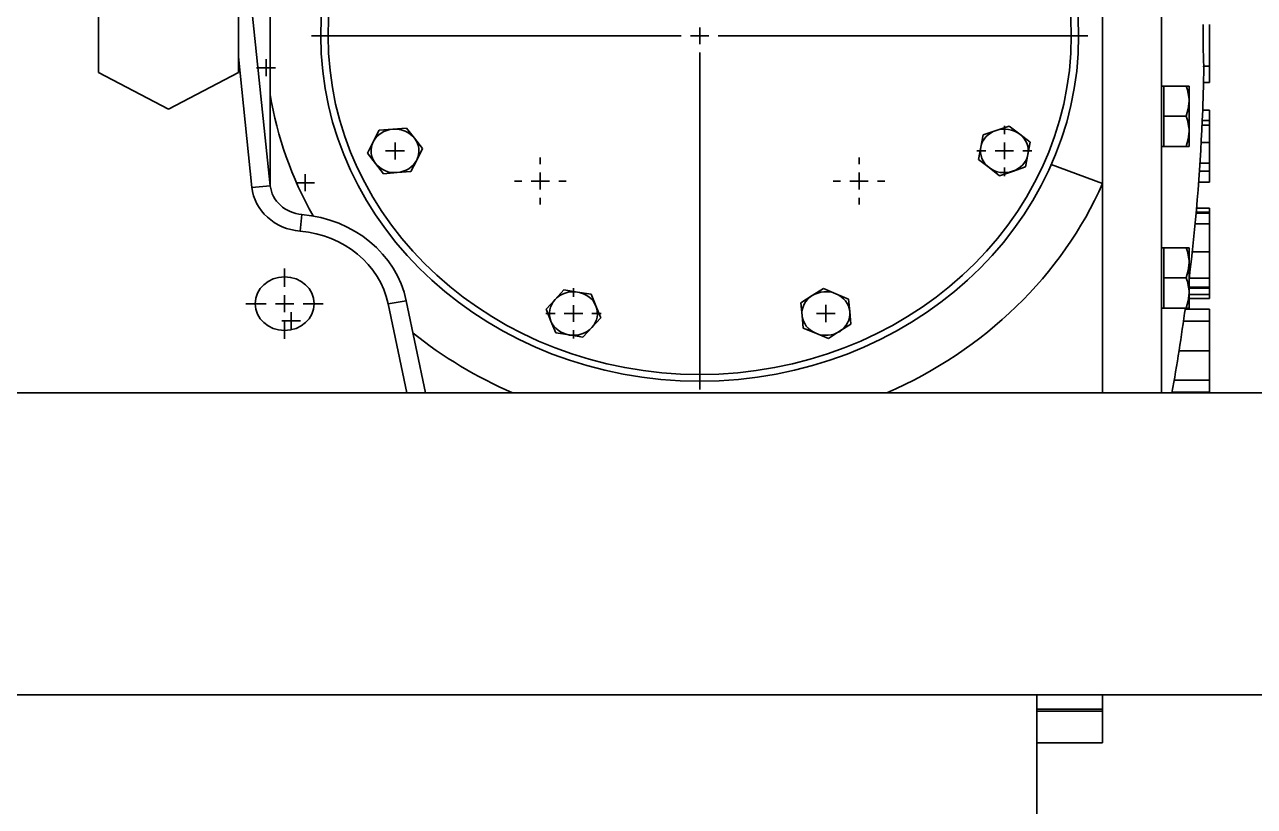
# Model space of a CAD drawing. Extents: x -12047294 to -5625356, y -1456591 to -622873.
# Drawn here: x -5749212.2 to -5748899.8, y -679261.5 to -679063 of the extents above; entities that cross this region are included whole.
import ezdxf

# ---------------------------------------------------------------- set-up
doc = ezdxf.new("R2010")
doc.units = 0
doc.header["$LTSCALE"] = 10
doc.header["$MEASUREMENT"] = 0
doc.layers.add('A-TEXTROOM-报建', color=210, linetype='Continuous')
doc.layers.add('M-W-EQUIP', color=156, linetype='Continuous', lineweight=35)

# ---------------------------------------------------------------- blocks, each defined once
blk = doc.blocks.new('300RT')
at = {"layer": 'M-W-EQUIP'}
for p, q in [((3544.93, 1286.96, 0), (3564.1, 1427.94, 0)), ((3544.93, 1286.96, 0), (3544.93, 1423.76, 0)), ((3289.99, 1241.67, 0), (3289.99, 1402.34, 0)), ((3306.85, 1241.67, 0), (3306.85, 1402.34, 0)), ((3306.85, 1351.98, 0), (3306.85, 1287.48, 0)), ((3554.05, 1327.85, 0), (3554.05, 1311.75, 0)), ((3594.08, 1311.75, 0), (3594.08, 1327.85, 0)), ((3422.09, 1319.73, 0), (3422.09, 1321.56, 0)), ((3416.83, 1319.73, 0), (3311.06, 1319.73, 0)), ((3422.09, 1319.73, 0), (3419.46, 1319.73, 0)), ((3422.09, 1319.73, 0), (3424.73, 1319.73, 0)), ((3422.09, 1319.73, 0), (3422.09, 1317.89, 0)), ((3427.36, 1319.73, 0), (3533.13, 1319.73, 0)), ((3422.09, 1316.06, 0), (3422.09, 1242.4, 0)), ((3277.93, 1313.11, 0), (3276.3, 1313.11, 0)), ((3546.13, 1312.76, 0), (3543.46, 1312.76, 0)), ((3546.13, 1312.76, 0), (3546.13, 1314.62, 0)), ((3546.13, 1312.76, 0), (3548.81, 1312.76, 0)), ((3546.13, 1312.76, 0), (3546.13, 1310.89, 0)), ((3554.05, 1315.13, 0), (3550.17, 1286.61, 0)), ((3554.05, 1311.75, 0), (3574.06, 1303.71, 0)), ((3574.06, 1303.71, 0), (3594.08, 1311.75, 0)), ((3277.97, 1309.53, 0), (3276.3, 1309.53, 0)), ((3282.94, 1308.74, 0), (3282.09, 1308.74, 0)), ((3282.09, 1308.74, 0), (3282.09, 1305.44, 0)), ((3289.36, 1308.74, 0), (3282.94, 1308.74, 0)), ((3289.99, 1308.74, 0), (3289.36, 1308.74, 0)), ((3289.36, 1308.74, 0), (3289.36, 1305.44, 0)), ((3282.09, 1305.44, 0), (3282.09, 1298.83, 0)), ((3282.32, 1303.75, 0), (3282.09, 1305.44, 0)), ((3289.36, 1305.44, 0), (3289.36, 1302.14, 0)), ((3276.3, 1301.25, 0), (3276.3, 1303.51, 0)), ((3278.21, 1303.51, 0), (3276.3, 1303.51, 0)), ((3278.21, 1303.51, 0), (3278.33, 1301.25, 0)), ((3282.94, 1302.14, 0), (3282.32, 1303.75, 0)), ((3289.36, 1302.14, 0), (3282.94, 1302.14, 0)), ((3289.36, 1302.14, 0), (3289.36, 1298.83, 0)), ((3278.33, 1301.25, 0), (3276.3, 1301.25, 0)), ((3278.42, 1300.17, 0), (3276.3, 1300.17, 0)), ((3333.59, 1300.01, 0), (3330.56, 1298.25, 0)), ((3337.3, 1299.06, 0), (3333.59, 1300.01, 0)), ((3334.94, 1298.26, 0), (3334.94, 1300.09, 0)), ((3505.92, 1299.58, 0), (3503.65, 1297.33, 0)), ((3509.86, 1299.34, 0), (3505.92, 1299.58, 0)), ((3513.8, 1299.09, 0), (3509.86, 1299.34, 0)), ((3282.32, 1297.15, 0), (3282.09, 1298.83, 0)), ((3282.09, 1295.53, 0), (3282.09, 1298.83, 0)), ((3282.94, 1295.53, 0), (3282.32, 1297.15, 0)), ((3289.36, 1298.83, 0), (3289.36, 1295.53, 0)), ((3330.56, 1298.25, 0), (3327.52, 1296.49, 0)), ((3341.01, 1298.12, 0), (3337.3, 1299.06, 0)), ((3341.69, 1295.4, 0), (3341.01, 1298.12, 0)), ((3503.65, 1297.33, 0), (3501.37, 1295.08, 0)), ((3515.46, 1296.59, 0), (3513.8, 1299.09, 0)), ((3278.64, 1296.42, 0), (3276.3, 1296.42, 0)), ((3282.09, 1295.53, 0), (3282.94, 1295.53, 0)), ((3289.36, 1295.53, 0), (3282.94, 1295.53, 0)), ((3289.36, 1295.53, 0), (3289.99, 1295.53, 0)), ((3329.67, 1294.59, 0), (3327.04, 1294.59, 0)), ((3327.52, 1296.49, 0), (3328.2, 1293.77, 0)), ((3334.94, 1294.59, 0), (3332.31, 1294.59, 0)), ((3334.94, 1294.59, 0), (3334.94, 1296.42, 0)), ((3334.94, 1294.59, 0), (3337.58, 1294.59, 0)), ((3334.94, 1294.59, 0), (3334.94, 1292.75, 0)), ((3340.21, 1294.59, 0), (3342.84, 1294.59, 0)), ((3342.36, 1292.69, 0), (3341.69, 1295.4, 0)), ((3501.37, 1295.08, 0), (3503.03, 1292.58, 0)), ((3509.24, 1294.59, 0), (3506.57, 1294.59, 0)), ((3509.24, 1294.59, 0), (3509.24, 1296.45, 0)), ((3509.24, 1294.59, 0), (3511.92, 1294.59, 0)), ((3509.24, 1294.59, 0), (3509.24, 1292.72, 0)), ((3514.84, 1291.84, 0), (3517.12, 1294.09, 0)), ((3517.12, 1294.09, 0), (3515.46, 1296.59, 0)), ((3278.98, 1291.9, 0), (3276.3, 1291.9, 0)), ((3306.85, 1287.48, 0), (3321.51, 1291.58, 0)), ((3328.2, 1293.77, 0), (3328.87, 1291.06, 0)), ((3339.33, 1290.93, 0), (3342.36, 1292.69, 0)), ((3376.51, 1291.65, 0), (3376.51, 1293.12, 0)), ((3467.67, 1291.65, 0), (3467.67, 1293.12, 0)), ((3503.03, 1292.58, 0), (3504.69, 1290.09, 0)), ((3512.57, 1289.59, 0), (3514.84, 1291.84, 0)), ((3276.3, 1287.71, 0), (3276.3, 1290.15, 0)), ((3279.14, 1290.15, 0), (3276.3, 1290.15, 0)), ((3328.87, 1291.06, 0), (3332.58, 1290.11, 0)), ((3332.58, 1290.11, 0), (3336.29, 1289.16, 0)), ((3334.94, 1290.92, 0), (3334.94, 1289.09, 0)), ((3336.29, 1289.16, 0), (3339.33, 1290.93, 0)), ((3376.51, 1287.98, 0), (3376.51, 1289.82, 0)), ((3467.67, 1287.98, 0), (3467.67, 1289.82, 0)), ((3504.69, 1290.09, 0), (3508.63, 1289.84, 0)), ((3508.63, 1289.84, 0), (3512.57, 1289.59, 0)), ((3534.96, 1287.62, 0), (3534.96, 1289.48, 0)), ((3279.36, 1287.71, 0), (3276.3, 1287.71, 0)), ((3306.85, 1287.48, 0), (3306.85, 1241.67, 0)), ((3371.25, 1287.98, 0), (3369.14, 1287.98, 0)), ((3376.51, 1287.98, 0), (3373.88, 1287.98, 0)), ((3376.51, 1287.98, 0), (3379.15, 1287.98, 0)), ((3376.51, 1287.98, 0), (3376.51, 1286.15, 0)), ((3381.78, 1287.98, 0), (3383.89, 1287.98, 0)), ((3462.41, 1287.98, 0), (3460.3, 1287.98, 0)), ((3467.67, 1287.98, 0), (3465.04, 1287.98, 0)), ((3467.67, 1287.98, 0), (3470.31, 1287.98, 0)), ((3467.67, 1287.98, 0), (3467.67, 1286.15, 0)), ((3472.94, 1287.98, 0), (3475.05, 1287.98, 0)), ((3534.96, 1287.62, 0), (3532.29, 1287.62, 0)), ((3534.96, 1287.62, 0), (3537.64, 1287.62, 0)), ((3534.96, 1287.62, 0), (3534.96, 1285.75, 0)), ((3544.93, 1286.96, 0), (3550.17, 1286.61, 0)), ((3376.51, 1284.32, 0), (3376.51, 1282.85, 0)), ((3467.67, 1284.32, 0), (3467.67, 1282.85, 0)), ((3279.96, 1282.06, 0), (3276.3, 1282.06, 0)), ((3280.06, 1281.19, 0), (3276.3, 1281.19, 0)), ((3280.09, 1280.94, 0), (3276.3, 1280.94, 0)), ((3535.87, 1280.67, 0), (3536.35, 1277.02, 0)), ((3280.36, 1278.66, 0), (3276.3, 1278.66, 0)), ((3281.18, 1272.51, 0), (3276.3, 1272.51, 0)), ((3282.94, 1273.41, 0), (3282.09, 1273.41, 0)), ((3282.09, 1273.41, 0), (3282.09, 1270.11, 0)), ((3289.36, 1273.41, 0), (3282.94, 1273.41, 0)), ((3289.99, 1273.41, 0), (3289.36, 1273.41, 0)), ((3289.36, 1273.41, 0), (3289.36, 1270.11, 0)), ((3282.32, 1268.43, 0), (3282.09, 1270.11, 0)), ((3282.09, 1270.11, 0), (3282.09, 1263.51, 0)), ((3289.36, 1270.11, 0), (3289.36, 1266.81, 0)), ((3282.94, 1266.81, 0), (3282.32, 1268.43, 0)), ((3540.82, 1264.85, 0), (3540.82, 1268.89, 0)), ((3282.05, 1266.76, 0), (3276.3, 1266.76, 0)), ((3282.09, 1264.76, 0), (3276.3, 1264.76, 0)), ((3282.09, 1264.56, 0), (3276.3, 1264.56, 0)), ((3289.36, 1266.81, 0), (3282.94, 1266.81, 0)), ((3289.36, 1266.81, 0), (3289.36, 1263.51, 0)), ((3386.7, 1264.52, 0), (3383.12, 1263.36, 0)), ((3389.94, 1262.93, 0), (3386.7, 1264.52, 0)), ((3458.19, 1262.7, 0), (3458.19, 1264.54, 0)), ((3282.09, 1263.21, 0), (3276.3, 1263.21, 0)), ((3276.3, 1262.34, 0), (3276.3, 1263.21, 0)), ((3282.09, 1262.34, 0), (3276.3, 1262.34, 0)), ((3282.32, 1261.82, 0), (3282.09, 1263.51, 0)), ((3282.09, 1260.21, 0), (3282.09, 1263.51, 0)), ((3282.94, 1260.21, 0), (3282.32, 1261.82, 0)), ((3289.36, 1263.51, 0), (3289.36, 1260.21, 0)), ((3379.53, 1262.2, 0), (3379.17, 1259.46, 0)), ((3383.12, 1263.36, 0), (3379.53, 1262.2, 0)), ((3393.17, 1261.35, 0), (3389.94, 1262.93, 0)), ((3453.13, 1263.26, 0), (3451.76, 1260.68, 0)), ((3457.02, 1263.73, 0), (3453.13, 1263.26, 0)), ((3460.92, 1264.2, 0), (3457.02, 1263.73, 0)), ((3463.45, 1262.09, 0), (3460.92, 1264.2, 0)), ((3465.98, 1259.98, 0), (3463.45, 1262.09, 0)), ((3500.48, 1241.67, 0), (3506.02, 1261.83, 0)), ((3506.02, 1261.83, 0), (3511.19, 1261.14, 0)), ((3540.82, 1261.18, 0), (3540.82, 1263.02, 0)), ((3276.3, 1257.36, 0), (3276.3, 1259.98, 0)), ((3283.21, 1259.98, 0), (3276.3, 1259.98, 0)), ((3282.09, 1260.21, 0), (3282.94, 1260.21, 0)), ((3289.36, 1260.21, 0), (3282.94, 1260.21, 0)), ((3289.36, 1260.21, 0), (3289.99, 1260.21, 0)), ((3379.17, 1259.46, 0), (3378.82, 1256.72, 0)), ((3385.99, 1259.03, 0), (3383.32, 1259.03, 0)), ((3385.99, 1259.03, 0), (3385.99, 1260.9, 0)), ((3385.99, 1259.03, 0), (3388.67, 1259.03, 0)), ((3385.99, 1259.03, 0), (3385.99, 1257.17, 0)), ((3392.81, 1258.61, 0), (3393.17, 1261.35, 0)), ((3452.93, 1259.03, 0), (3450.29, 1259.03, 0)), ((3451.76, 1260.68, 0), (3450.4, 1258.09, 0)), ((3458.19, 1259.03, 0), (3455.56, 1259.03, 0)), ((3458.19, 1259.03, 0), (3458.19, 1260.87, 0)), ((3458.19, 1259.03, 0), (3460.83, 1259.03, 0)), ((3458.19, 1259.03, 0), (3458.19, 1257.2, 0)), ((3463.46, 1259.03, 0), (3466.09, 1259.03, 0)), ((3464.62, 1257.39, 0), (3465.98, 1259.98, 0)), ((3511.19, 1261.14, 0), (3505.84, 1241.67, 0)), ((3535.55, 1261.18, 0), (3529.76, 1261.18, 0)), ((3540.82, 1261.18, 0), (3538.18, 1261.18, 0)), ((3538.92, 1257.44, 0), (3538.92, 1259.3, 0)), ((3540.82, 1261.18, 0), (3543.45, 1261.18, 0)), ((3540.82, 1261.18, 0), (3540.82, 1259.35, 0)), ((3546.08, 1261.18, 0), (3551.88, 1261.18, 0)), ((3276.3, 1250.9, 0), (3276.3, 1257.36, 0)), ((3283.69, 1257.36, 0), (3276.3, 1257.36, 0)), ((3378.82, 1256.72, 0), (3382.05, 1255.14, 0)), ((3392.46, 1255.86, 0), (3392.81, 1258.61, 0)), ((3450.4, 1258.09, 0), (3452.94, 1255.98, 0)), ((3463.26, 1254.81, 0), (3464.62, 1257.39, 0)), ((3538.92, 1257.44, 0), (3536.25, 1257.44, 0)), ((3538.92, 1257.44, 0), (3541.6, 1257.44, 0)), ((3538.92, 1257.44, 0), (3538.92, 1255.58, 0)), ((3540.82, 1257.51, 0), (3540.82, 1253.48, 0)), ((3382.05, 1255.14, 0), (3385.28, 1253.55, 0)), ((3385.28, 1253.55, 0), (3388.87, 1254.71, 0)), ((3388.87, 1254.71, 0), (3392.46, 1255.86, 0)), ((3452.94, 1255.98, 0), (3455.47, 1253.86, 0)), ((3455.47, 1253.86, 0), (3459.36, 1254.34, 0)), ((3458.19, 1255.37, 0), (3458.19, 1253.53, 0)), ((3459.36, 1254.34, 0), (3463.26, 1254.81, 0)), ((3276.3, 1244.43, 0), (3276.3, 1250.9, 0)), ((3284.97, 1250.9, 0), (3276.3, 1250.9, 0)), ((3276.3, 1241.81, 0), (3276.3, 1244.43, 0)), ((3286.38, 1244.43, 0), (3276.3, 1244.43, 0)), ((3792.49, 1241.67, 0), (3130.62, 1241.7, 0)), ((3286.98, 1241.81, 0), (3276.3, 1241.81, 0)), ((3792.49, 1175.64, 0), (3130.62, 1175.63, 0)), ((3306.85, 1172.56, 0), (3306.85, 1175.64, 0)), ((3325.67, 1175.64, 0), (3325.67, 1146.22, 0)), ((3306.85, 1172.12, 0), (3306.85, 1172.56, 0)), ((3325.67, 1172.56, 0), (3306.85, 1172.56, 0)), ((3306.85, 1165.15, 0), (3306.85, 1172.12, 0)), ((3325.67, 1172.12, 0), (3306.85, 1172.12, 0)), ((3325.67, 1165.15, 0), (3306.85, 1165.15, 0))]:
    blk.add_line(p, q, dxfattribs=at)
at = {"layer": 'M-W-EQUIP', "extrusion": (0, 0, -1)}
blk.add_ellipse((3422.09, 1319.73, 0), major_axis=(-108.4, 0), ratio=0.696429, dxfattribs=at)
at = {"layer": 'M-W-EQUIP'}
for centre, major_axis in [((3422.09, 1319.73, 0), (106.29, 0)), ((3540.82, 1261.18, 0), (8.43, 0))]:
    blk.add_ellipse(centre, major_axis=major_axis, ratio=0.696429, dxfattribs=at)
for centre, major_axis, start_param, end_param in [((2802.91, 1321.77, 0), (475.18, 0), -0.026166, 0.001283), ((3385.14, 1311.97, 0), (-107.22, 0), -0.01525, 0.027476), ((3682, 1314.21, 0), (404.08, 0), 3.156834, 3.17962), ((3297.03, 1305.28, 0), (-14.94, 0), -0.338661, -0.014876), ((3422.09, 1319.73, 0), (124.2, 0), -0.472475, -0.148638), ((3297.03, 1298.68, 0), (14.94, 0), 2.802932, 3.126717), ((3958.73, 1319.55, 0), (680.9, 0), 3.180198, 3.253555), ((3334.94, 1294.59, 0), (-6.85, 0), 4.360617, 5.407814), ((3509.24, 1294.59, 0), (-6.85, 0), 4.622416, 5.669614), ((3509.24, 1294.59, 0), (-6.85, 0), 3.575219, 4.622416), ((3334.94, 1294.59, 0), (-6.85, 0), -0.875371, 0.171827), ((3334.94, 1294.59, 0), (6.85, 0), 0.171827, 1.219024), ((3509.24, 1294.59, 0), (6.85, 0), 2.528021, 3.575219), ((3334.94, 1294.59, 0), (-6.85, 0), 2.266222, 3.313419), ((3509.24, 1294.59, 0), (-6.85, 0), 2.528021, 3.575219), ((3334.94, 1294.59, 0), (6.85, 0), 3.313419, 4.360617), ((3509.24, 1294.59, 0), (6.85, 0), 3.575219, 4.622416), ((3509.24, 1294.59, 0), (-6.85, 0), 1.480823, 2.528021), ((3334.94, 1294.59, 0), (-6.85, 0), 1.219024, 2.266222), ((3422.09, 1319.73, 0), (124.2, 0), 3.523635, 4.267038), ((3534.96, 1287.62, 0), (10.01, 0), -1.479686, -0.094442), ((3534.96, 1287.62, 0), (15.28, 0), -1.479686, -0.094442), ((3538.92, 1257.44, 0), (33.5, 0), 1.661907, 2.952551), ((3538.92, 1257.44, 0), (28.23, 0), 1.661907, 2.952551), ((3297.03, 1269.96, 0), (14.94, 0), 2.802932, 3.126717), ((3297.03, 1263.35, 0), (-14.94, 0), -0.338661, -0.014876), ((3385.99, 1259.03, 0), (-6.85, 0), -1.13717, -0.089973), ((3385.99, 1259.03, 0), (-6.85, 0), 4.098817, 5.146015), ((3385.99, 1259.03, 0), (6.85, 0), -0.089973, 0.957225), ((3458.19, 1259.03, 0), (6.85, 0), 1.742623, 2.78982), ((3458.19, 1259.03, 0), (-6.85, 0), 3.837018, 4.884215), ((3458.19, 1259.03, 0), (6.85, 0), -0.351772, 0.695425), ((3957.22, 1318.57, 0), (-679.23, 0), 0.123641, 0.163297), ((3385.99, 1259.03, 0), (6.85, 0), 3.05162, 4.098817), ((3458.19, 1259.03, 0), (6.85, 0), 2.78982, 3.837018), ((3385.99, 1259.03, 0), (6.85, 0), -1.13717, -0.089973), ((3458.19, 1259.03, 0), (-6.85, 0), 1.742623, 2.78982), ((3385.99, 1259.03, 0), (6.85, 0), 4.098817, 5.146015), ((3458.19, 1259.03, 0), (6.85, 0), 3.837018, 4.884215), ((3422.09, 1319.73, 0), (-124.2, 0), 2.016147, 2.2917)]:
    blk.add_ellipse(centre, major_axis=major_axis, ratio=0.696429, start_param=start_param, end_param=end_param, dxfattribs=at)
for points, knots in [([(3276.3, 1313.11, 0), (3276.3, 1313.4, 0), (3276.3, 1313.98, 0), (3276.3, 1314.95, 0), (3276.3, 1315.99, 0), (3276.3, 1317.1, 0), (3276.3, 1318.28, 0), (3276.3, 1319.52, 0), (3276.3, 1320.84, 0), (3276.3, 1321.73, 0), (3276.3, 1322.19, 0)], [0, 0, 0, 0, 0.127551, 0.251322, 0.372539, 0.492995, 0.614533, 0.738942, 0.866914, 1, 1, 1, 1]), ([(3276.3, 1309.53, 0), (3276.3, 1309.54, 0), (3276.3, 1309.56, 0), (3276.3, 1309.73, 0), (3276.3, 1310.01, 0), (3276.3, 1310.39, 0), (3276.3, 1310.9, 0), (3276.3, 1311.52, 0), (3276.3, 1312.24, 0), (3276.3, 1312.82, 0), (3276.3, 1313.11, 0)], [0, 0, 0, 0, 0.143157, 0.279151, 0.408813, 0.533748, 0.654205, 0.771123, 0.885826, 1, 1, 1, 1]), ([(3276.3, 1300.17, 0), (3276.3, 1300.26, 0), (3276.3, 1300.44, 0), (3276.3, 1300.65, 0), (3276.3, 1300.84, 0), (3276.3, 1300.99, 0), (3276.3, 1301.11, 0), (3276.3, 1301.19, 0), (3276.3, 1301.24, 0), (3276.3, 1301.25, 0), (3276.3, 1301.25, 0)], [0, 0, 0, 0, 0.097225, 0.199301, 0.310295, 0.428423, 0.55578, 0.693104, 0.841073, 1, 1, 1, 1]), ([(3276.3, 1296.42, 0), (3276.3, 1296.63, 0), (3276.3, 1297.04, 0), (3276.3, 1297.63, 0), (3276.3, 1298.17, 0), (3276.3, 1298.67, 0), (3276.3, 1299.12, 0), (3276.3, 1299.52, 0), (3276.3, 1299.88, 0), (3276.3, 1300.07, 0), (3276.3, 1300.17, 0)], [0, 0, 0, 0, 0.152123, 0.293892, 0.426122, 0.54942, 0.667196, 0.780443, 0.889301, 1, 1, 1, 1]), ([(3276.3, 1291.9, 0), (3276.3, 1292.05, 0), (3276.3, 1292.34, 0), (3276.3, 1292.82, 0), (3276.3, 1293.34, 0), (3276.3, 1293.89, 0), (3276.3, 1294.48, 0), (3276.3, 1295.09, 0), (3276.3, 1295.74, 0), (3276.3, 1296.19, 0), (3276.3, 1296.42, 0)], [0, 0, 0, 0, 0.124926, 0.246371, 0.367609, 0.488205, 0.610254, 0.734856, 0.865046, 1, 1, 1, 1]), ([(3276.3, 1290.15, 0), (3276.3, 1290.15, 0), (3276.3, 1290.16, 0), (3276.3, 1290.25, 0), (3276.3, 1290.38, 0), (3276.3, 1290.57, 0), (3276.3, 1290.82, 0), (3276.3, 1291.12, 0), (3276.3, 1291.48, 0), (3276.3, 1291.76, 0), (3276.3, 1291.9, 0)], [0, 0, 0, 0, 0.141003, 0.276366, 0.404771, 0.529487, 0.649296, 0.767278, 0.883343, 1, 1, 1, 1]), ([(3276.3, 1281.19, 0), (3276.3, 1281.33, 0), (3276.3, 1281.6, 0), (3276.3, 1281.87, 0), (3276.3, 1282.04, 0), (3276.3, 1282.05, 0), (3276.3, 1282.06, 0)], [0, 0, 0, 0, 0.238345, 0.479364, 0.732299, 1, 1, 1, 1]), ([(3276.3, 1278.66, 0), (3276.3, 1278.84, 0), (3276.3, 1279.19, 0), (3276.3, 1279.65, 0), (3276.3, 1280.04, 0), (3276.3, 1280.36, 0), (3276.3, 1280.61, 0), (3276.3, 1280.79, 0), (3276.3, 1280.9, 0), (3276.3, 1280.92, 0), (3276.3, 1280.94, 0)], [0, 0, 0, 0, 0.125394, 0.248612, 0.368962, 0.48897, 0.610391, 0.735194, 0.86457, 1, 1, 1, 1]), ([(3276.3, 1272.51, 0), (3276.3, 1272.82, 0), (3276.3, 1273.44, 0), (3276.3, 1274.33, 0), (3276.3, 1275.18, 0), (3276.3, 1275.97, 0), (3276.3, 1276.72, 0), (3276.3, 1277.42, 0), (3276.3, 1278.07, 0), (3276.3, 1278.47, 0), (3276.3, 1278.66, 0)], [0, 0, 0, 0, 0.144474, 0.281468, 0.411522, 0.536609, 0.657161, 0.773553, 0.887698, 1, 1, 1, 1]), ([(3276.3, 1266.76, 0), (3276.3, 1266.93, 0), (3276.3, 1267.27, 0), (3276.3, 1267.85, 0), (3276.3, 1268.49, 0), (3276.3, 1269.18, 0), (3276.3, 1269.93, 0), (3276.3, 1270.74, 0), (3276.3, 1271.6, 0), (3276.3, 1272.2, 0), (3276.3, 1272.51, 0)], [0, 0, 0, 0, 0.104798, 0.213147, 0.326817, 0.445641, 0.571783, 0.705993, 0.848892, 1, 1, 1, 1]), ([(3276.3, 1264.76, 0), (3276.3, 1264.76, 0), (3276.3, 1264.77, 0), (3276.3, 1264.87, 0), (3276.3, 1265.03, 0), (3276.3, 1265.24, 0), (3276.3, 1265.52, 0), (3276.3, 1265.87, 0), (3276.3, 1266.27, 0), (3276.3, 1266.59, 0), (3276.3, 1266.76, 0)], [0, 0, 0, 0, 0.142286, 0.277901, 0.405952, 0.528654, 0.647937, 0.7641, 0.881375, 1, 1, 1, 1]), ([(3276.3, 1264.56, 0), (3276.3, 1264.59, 0), (3276.3, 1264.67, 0), (3276.3, 1264.71, 0), (3276.3, 1264.76, 0), (3276.3, 1264.76, 0), (3276.3, 1264.76, 0)], [0, 0, 0, 0, 0.155796, 0.372448, 0.652134, 1, 1, 1, 1]), ([(3276.3, 1263.21, 0), (3276.3, 1263.37, 0), (3276.3, 1263.66, 0), (3276.3, 1264.04, 0), (3276.3, 1264.36, 0), (3276.3, 1264.49, 0), (3276.3, 1264.56, 0)], [0, 0, 0, 0, 0.318876, 0.584254, 0.80309, 1, 1, 1, 1])]:
    blk.add_open_spline(points, degree=3, knots=knots, dxfattribs=at)
blk.add_open_spline([(3276.3, 1280.94, 0), (3276.3, 1281.19, 0)], degree=1, dxfattribs=at)
blk = doc.blocks.new('A$C23335F82')
at = {"layer": 'M-W-EQUIP', "extrusion": (0, 0, -1), "xscale": 0.8880627839735646, "yscale": 1.161290322580645, "zscale": -1, "rotation": 270}
blk.add_blockref('300RT', (0, -2150), dxfattribs=at)
blk = doc.blocks.new('A$C50D712EB')
at = {"layer": 'M-W-EQUIP', "rotation": 270}
blk.add_blockref('A$C23335F82', (15606, -3202), dxfattribs=at)

msp = doc.modelspace()

# ---------------------------------------------------------------- hatches: boundary and pattern name
at = {"layer": 'A-TEXTROOM-报建'}
h = msp.add_hatch(dxfattribs=at)
h.set_pattern_fill('ANSI31', color=156, scale=300)
h.set_pattern_definition([(45, (6459.6, 7e-09), (-336.759605, 336.759605), [])])
edge = h.paths.add_edge_path(flags=16)
edge.add_arc((-5789890.13, -733372.85), 19800.26, 180.000017, 210.331824)
edge.add_line((-5806980.04, -743372.13), (-5798690.91, -743374.96))
edge.add_arc((-5798679.07, -768353.96), 24979, 71.829588, 90.02715, ccw=False)
edge.add_arc((-5798679.07, -768353.96), 24979, 46.406362, 71.829588, ccw=False)
edge.add_arc((-5761511.42, -729209.43), 29000, 226.550729, 235.723444)
edge.add_line((-5777843.87, -753172.97), (-5734626.49, -753172.36))
edge.add_line((-5734626.49, -753172.36), (-5734626.64, -742572.99))
edge.add_line((-5734626.64, -742572.99), (-5724090.31, -742573.23))
edge.add_line((-5724090.31, -742573.23), (-5724090.31, -706872.96))
edge.add_line((-5724090.31, -706872.96), (-5715090.37, -706872.96))
edge.add_line((-5715090.37, -706872.96), (-5715090.37, -697848.88))
edge.add_arc((-5806750.56, -701974.82), 91753, 2.5773378, 4.9633211)
edge.add_arc((-5757072.82, -697881.76), 41908, 5.264521, 17.986102)
edge.add_arc((-5817479.26, -718426.12), 105710, 18.4672514, 21.4371853)
edge.add_arc((-5747881.98, -689052.2), 30252, 17.826219, 40.559048)
edge.add_arc((-5746701.1, -686704.33), 27846.71, 38.468297, 72.820754)
edge.add_arc((-5793741.7, -821555.82), 170652.45, 71.1042, 72.7569779)
edge.add_line((-5743156, -658573.16), (-5782091.31, -658573.16))
edge.add_line((-5782091.31, -658573.16), (-5782091.31, -664172.85))
edge.add_line((-5782091.31, -664172.85), (-5804290.41, -664172.85))
edge.add_line((-5804290.41, -664172.85), (-5804290.41, -680572.77))
edge.add_line((-5804290.41, -680572.77), (-5809690.41, -680572.77))
edge.add_line((-5809690.41, -680572.77), (-5809690.39, -733372.86))
h.paths.add_polyline_path([(-5821993.28, -644043.68), (-5678940.27, -644043.68), (-5678940.27, -767193.68), (-5821993.28, -767193.68)])

# ---------------------------------------------------------------- block references
msp.add_blockref('A$C50D712EB', (-5759457.66, -677396.43))

doc.saveas('drawing.dxf')
